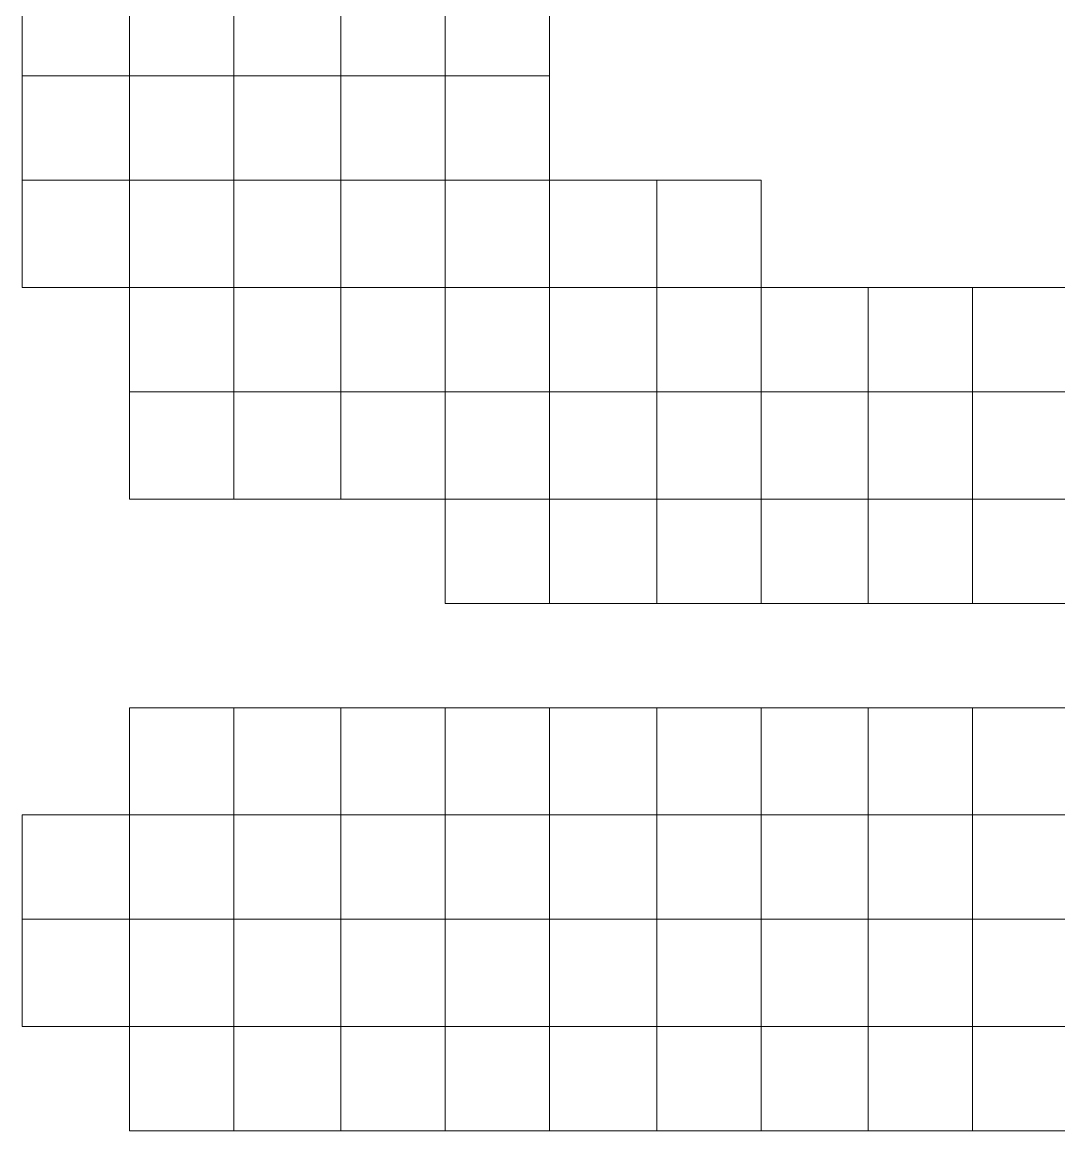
# Model space of a CAD drawing. Header units: millimetres. Extents: x -139 to 75, y -28 to 93.
# Drawn here: x -92.636 to -91.753, y 51.337 to 52.281 of the extents above; entities that cross this region are included whole.
import ezdxf

# ---------------------------------------------------------------- set-up
doc = ezdxf.new("R2010")
doc.units = ezdxf.units.MM
doc.header["$MEASUREMENT"] = 0
doc.layers.add('Layer 1', color=7, linetype='Continuous')

msp = doc.modelspace()

# ---------------------------------------------------------------- linework, layer by layer
at = {"layer": 'Layer 1', "color": 136, "lineweight": 0}
for points in [[(-92.6363, 52.2356), (-92.6363, 52.2356), (-92.6363, 52.3271), (-92.6363, 52.3271), (-92.6363, 52.3271), (-92.6363, 52.3271), (-92.5449, 52.3271), (-92.5449, 52.3271), (-92.5449, 52.3271), (-92.5449, 52.3271), (-92.5449, 52.2356), (-92.5449, 52.2356), (-92.5449, 52.2356), (-92.5449, 52.2356), (-92.6363, 52.2356), (-92.6363, 52.2356)], [(-92.5449, 52.2356), (-92.5449, 52.2356), (-92.5449, 52.3271), (-92.5449, 52.3271), (-92.5449, 52.3271), (-92.5449, 52.3271), (-92.456, 52.3271), (-92.456, 52.3271), (-92.456, 52.3271), (-92.456, 52.3271), (-92.456, 52.2356), (-92.456, 52.2356), (-92.456, 52.2356), (-92.456, 52.2356), (-92.5449, 52.2356), (-92.5449, 52.2356)], [(-92.456, 52.2356), (-92.456, 52.2356), (-92.456, 52.3271), (-92.456, 52.3271), (-92.456, 52.3271), (-92.456, 52.3271), (-92.3646, 52.3271), (-92.3646, 52.3271), (-92.3646, 52.3271), (-92.3646, 52.3271), (-92.3646, 52.2356), (-92.3646, 52.2356), (-92.3646, 52.2356), (-92.3646, 52.2356), (-92.456, 52.2356), (-92.456, 52.2356)], [(-92.3646, 52.2356), (-92.3646, 52.2356), (-92.3646, 52.3271), (-92.3646, 52.3271), (-92.3646, 52.3271), (-92.3646, 52.3271), (-92.2757, 52.3271), (-92.2757, 52.3271), (-92.2757, 52.3271), (-92.2757, 52.3271), (-92.2757, 52.2356), (-92.2757, 52.2356), (-92.2757, 52.2356), (-92.2757, 52.2356), (-92.3646, 52.2356), (-92.3646, 52.2356)], [(-92.2757, 52.2356), (-92.2757, 52.2356), (-92.2757, 52.3271), (-92.2757, 52.3271), (-92.2757, 52.3271), (-92.2757, 52.3271), (-92.1868, 52.3271), (-92.1868, 52.3271), (-92.1868, 52.3271), (-92.1868, 52.3271), (-92.1868, 52.2356), (-92.1868, 52.2356), (-92.1868, 52.2356), (-92.1868, 52.2356), (-92.2757, 52.2356), (-92.2757, 52.2356)], [(-92.6363, 52.1467), (-92.6363, 52.1467), (-92.6363, 52.2356), (-92.6363, 52.2356), (-92.6363, 52.2356), (-92.6363, 52.2356), (-92.5449, 52.2356), (-92.5449, 52.2356), (-92.5449, 52.2356), (-92.5449, 52.2356), (-92.5449, 52.1467), (-92.5449, 52.1467), (-92.5449, 52.1467), (-92.5449, 52.1467), (-92.6363, 52.1467), (-92.6363, 52.1467)], [(-92.5449, 52.1467), (-92.5449, 52.1467), (-92.5449, 52.2356), (-92.5449, 52.2356), (-92.5449, 52.2356), (-92.5449, 52.2356), (-92.456, 52.2356), (-92.456, 52.2356), (-92.456, 52.2356), (-92.456, 52.2356), (-92.456, 52.1467), (-92.456, 52.1467), (-92.456, 52.1467), (-92.456, 52.1467), (-92.5449, 52.1467), (-92.5449, 52.1467)], [(-92.456, 52.1467), (-92.456, 52.1467), (-92.456, 52.2356), (-92.456, 52.2356), (-92.456, 52.2356), (-92.456, 52.2356), (-92.3646, 52.2356), (-92.3646, 52.2356), (-92.3646, 52.2356), (-92.3646, 52.2356), (-92.3646, 52.1467), (-92.3646, 52.1467), (-92.3646, 52.1467), (-92.3646, 52.1467), (-92.456, 52.1467), (-92.456, 52.1467)], [(-92.3646, 52.1467), (-92.3646, 52.1467), (-92.3646, 52.2356), (-92.3646, 52.2356), (-92.3646, 52.2356), (-92.3646, 52.2356), (-92.2757, 52.2356), (-92.2757, 52.2356), (-92.2757, 52.2356), (-92.2757, 52.2356), (-92.2757, 52.1467), (-92.2757, 52.1467), (-92.2757, 52.1467), (-92.2757, 52.1467), (-92.3646, 52.1467), (-92.3646, 52.1467)], [(-92.2757, 52.1467), (-92.2757, 52.1467), (-92.2757, 52.2356), (-92.2757, 52.2356), (-92.2757, 52.2356), (-92.2757, 52.2356), (-92.1868, 52.2356), (-92.1868, 52.2356), (-92.1868, 52.2356), (-92.1868, 52.2356), (-92.1868, 52.1467), (-92.1868, 52.1467), (-92.1868, 52.1467), (-92.1868, 52.1467), (-92.2757, 52.1467), (-92.2757, 52.1467)], [(-92.6363, 52.0553), (-92.6363, 52.0553), (-92.6363, 52.1467), (-92.6363, 52.1467), (-92.6363, 52.1467), (-92.6363, 52.1467), (-92.5449, 52.1467), (-92.5449, 52.1467), (-92.5449, 52.1467), (-92.5449, 52.1467), (-92.5449, 52.0553), (-92.5449, 52.0553), (-92.5449, 52.0553), (-92.5449, 52.0553), (-92.6363, 52.0553), (-92.6363, 52.0553)], [(-92.5449, 52.0553), (-92.5449, 52.0553), (-92.5449, 52.1467), (-92.5449, 52.1467), (-92.5449, 52.1467), (-92.5449, 52.1467), (-92.456, 52.1467), (-92.456, 52.1467), (-92.456, 52.1467), (-92.456, 52.1467), (-92.456, 52.0553), (-92.456, 52.0553), (-92.456, 52.0553), (-92.456, 52.0553), (-92.5449, 52.0553), (-92.5449, 52.0553)], [(-92.456, 52.0553), (-92.456, 52.0553), (-92.456, 52.1467), (-92.456, 52.1467), (-92.456, 52.1467), (-92.456, 52.1467), (-92.3646, 52.1467), (-92.3646, 52.1467), (-92.3646, 52.1467), (-92.3646, 52.1467), (-92.3646, 52.0553), (-92.3646, 52.0553), (-92.3646, 52.0553), (-92.3646, 52.0553), (-92.456, 52.0553), (-92.456, 52.0553)], [(-92.3646, 52.0553), (-92.3646, 52.0553), (-92.3646, 52.1467), (-92.3646, 52.1467), (-92.3646, 52.1467), (-92.3646, 52.1467), (-92.2757, 52.1467), (-92.2757, 52.1467), (-92.2757, 52.1467), (-92.2757, 52.1467), (-92.2757, 52.0553), (-92.2757, 52.0553), (-92.2757, 52.0553), (-92.2757, 52.0553), (-92.3646, 52.0553), (-92.3646, 52.0553)], [(-92.2757, 52.0553), (-92.2757, 52.0553), (-92.2757, 52.1467), (-92.2757, 52.1467), (-92.2757, 52.1467), (-92.2757, 52.1467), (-92.1868, 52.1467), (-92.1868, 52.1467), (-92.1868, 52.1467), (-92.1868, 52.1467), (-92.1868, 52.0553), (-92.1868, 52.0553), (-92.1868, 52.0553), (-92.1868, 52.0553), (-92.2757, 52.0553), (-92.2757, 52.0553)], [(-92.1868, 52.0553), (-92.1868, 52.0553), (-92.1868, 52.1467), (-92.1868, 52.1467), (-92.1868, 52.1467), (-92.1868, 52.1467), (-92.0953, 52.1467), (-92.0953, 52.1467), (-92.0953, 52.1467), (-92.0953, 52.1467), (-92.0953, 52.0553), (-92.0953, 52.0553), (-92.0953, 52.0553), (-92.0953, 52.0553), (-92.1868, 52.0553), (-92.1868, 52.0553)], [(-92.0953, 52.0553), (-92.0953, 52.0553), (-92.0953, 52.1467), (-92.0953, 52.1467), (-92.0953, 52.1467), (-92.0953, 52.1467), (-92.0064, 52.1467), (-92.0064, 52.1467), (-92.0064, 52.1467), (-92.0064, 52.1467), (-92.0064, 52.0553), (-92.0064, 52.0553), (-92.0064, 52.0553), (-92.0064, 52.0553), (-92.0953, 52.0553), (-92.0953, 52.0553)], [(-92.5449, 51.9664), (-92.5449, 51.9664), (-92.5449, 52.0553), (-92.5449, 52.0553), (-92.5449, 52.0553), (-92.5449, 52.0553), (-92.456, 52.0553), (-92.456, 52.0553), (-92.456, 52.0553), (-92.456, 52.0553), (-92.456, 51.9664), (-92.456, 51.9664), (-92.456, 51.9664), (-92.456, 51.9664), (-92.5449, 51.9664), (-92.5449, 51.9664)], [(-92.456, 51.9664), (-92.456, 51.9664), (-92.456, 52.0553), (-92.456, 52.0553), (-92.456, 52.0553), (-92.456, 52.0553), (-92.3646, 52.0553), (-92.3646, 52.0553), (-92.3646, 52.0553), (-92.3646, 52.0553), (-92.3646, 51.9664), (-92.3646, 51.9664), (-92.3646, 51.9664), (-92.3646, 51.9664), (-92.456, 51.9664), (-92.456, 51.9664)], [(-92.3646, 51.9664), (-92.3646, 51.9664), (-92.3646, 52.0553), (-92.3646, 52.0553), (-92.3646, 52.0553), (-92.3646, 52.0553), (-92.2757, 52.0553), (-92.2757, 52.0553), (-92.2757, 52.0553), (-92.2757, 52.0553), (-92.2757, 51.9664), (-92.2757, 51.9664), (-92.2757, 51.9664), (-92.2757, 51.9664), (-92.3646, 51.9664), (-92.3646, 51.9664)], [(-92.2757, 51.9664), (-92.2757, 51.9664), (-92.2757, 52.0553), (-92.2757, 52.0553), (-92.2757, 52.0553), (-92.2757, 52.0553), (-92.1868, 52.0553), (-92.1868, 52.0553), (-92.1868, 52.0553), (-92.1868, 52.0553), (-92.1868, 51.9664), (-92.1868, 51.9664), (-92.1868, 51.9664), (-92.1868, 51.9664), (-92.2757, 51.9664), (-92.2757, 51.9664)], [(-92.1868, 51.9664), (-92.1868, 51.9664), (-92.1868, 52.0553), (-92.1868, 52.0553), (-92.1868, 52.0553), (-92.1868, 52.0553), (-92.0953, 52.0553), (-92.0953, 52.0553), (-92.0953, 52.0553), (-92.0953, 52.0553), (-92.0953, 51.9664), (-92.0953, 51.9664), (-92.0953, 51.9664), (-92.0953, 51.9664), (-92.1868, 51.9664), (-92.1868, 51.9664)], [(-92.0953, 51.9664), (-92.0953, 51.9664), (-92.0953, 52.0553), (-92.0953, 52.0553), (-92.0953, 52.0553), (-92.0953, 52.0553), (-92.0064, 52.0553), (-92.0064, 52.0553), (-92.0064, 52.0553), (-92.0064, 52.0553), (-92.0064, 51.9664), (-92.0064, 51.9664), (-92.0064, 51.9664), (-92.0064, 51.9664), (-92.0953, 51.9664), (-92.0953, 51.9664)], [(-92.0064, 51.9664), (-92.0064, 51.9664), (-92.0064, 52.0553), (-92.0064, 52.0553), (-92.0064, 52.0553), (-92.0064, 52.0553), (-91.915, 52.0553), (-91.915, 52.0553), (-91.915, 52.0553), (-91.915, 52.0553), (-91.915, 51.9664), (-91.915, 51.9664), (-91.915, 51.9664), (-91.915, 51.9664), (-92.0064, 51.9664), (-92.0064, 51.9664)], [(-91.915, 51.9664), (-91.915, 51.9664), (-91.915, 52.0553), (-91.915, 52.0553), (-91.915, 52.0553), (-91.915, 52.0553), (-91.8261, 52.0553), (-91.8261, 52.0553), (-91.8261, 52.0553), (-91.8261, 52.0553), (-91.8261, 51.9664), (-91.8261, 51.9664), (-91.8261, 51.9664), (-91.8261, 51.9664), (-91.915, 51.9664), (-91.915, 51.9664)], [(-91.8261, 51.9664), (-91.8261, 51.9664), (-91.8261, 52.0553), (-91.8261, 52.0553), (-91.8261, 52.0553), (-91.8261, 52.0553), (-91.7346, 52.0553), (-91.7346, 52.0553), (-91.7346, 52.0553), (-91.7346, 52.0553), (-91.7346, 51.9664), (-91.7346, 51.9664), (-91.7346, 51.9664), (-91.7346, 51.9664), (-91.8261, 51.9664), (-91.8261, 51.9664)], [(-92.5449, 51.8749), (-92.5449, 51.8749), (-92.5449, 51.9664), (-92.5449, 51.9664), (-92.5449, 51.9664), (-92.5449, 51.9664), (-92.456, 51.9664), (-92.456, 51.9664), (-92.456, 51.9664), (-92.456, 51.9664), (-92.456, 51.8749), (-92.456, 51.8749), (-92.456, 51.8749), (-92.456, 51.8749), (-92.5449, 51.8749), (-92.5449, 51.8749)], [(-92.456, 51.8749), (-92.456, 51.8749), (-92.456, 51.9664), (-92.456, 51.9664), (-92.456, 51.9664), (-92.456, 51.9664), (-92.3646, 51.9664), (-92.3646, 51.9664), (-92.3646, 51.9664), (-92.3646, 51.9664), (-92.3646, 51.8749), (-92.3646, 51.8749), (-92.3646, 51.8749), (-92.3646, 51.8749), (-92.456, 51.8749), (-92.456, 51.8749)], [(-92.3646, 51.8749), (-92.3646, 51.8749), (-92.3646, 51.9664), (-92.3646, 51.9664), (-92.3646, 51.9664), (-92.3646, 51.9664), (-92.2757, 51.9664), (-92.2757, 51.9664), (-92.2757, 51.9664), (-92.2757, 51.9664), (-92.2757, 51.8749), (-92.2757, 51.8749), (-92.2757, 51.8749), (-92.2757, 51.8749), (-92.3646, 51.8749), (-92.3646, 51.8749)], [(-92.2757, 51.8749), (-92.2757, 51.8749), (-92.2757, 51.9664), (-92.2757, 51.9664), (-92.2757, 51.9664), (-92.2757, 51.9664), (-92.1868, 51.9664), (-92.1868, 51.9664), (-92.1868, 51.9664), (-92.1868, 51.9664), (-92.1868, 51.8749), (-92.1868, 51.8749), (-92.1868, 51.8749), (-92.1868, 51.8749), (-92.2757, 51.8749), (-92.2757, 51.8749)], [(-92.1868, 51.8749), (-92.1868, 51.8749), (-92.1868, 51.9664), (-92.1868, 51.9664), (-92.1868, 51.9664), (-92.1868, 51.9664), (-92.0953, 51.9664), (-92.0953, 51.9664), (-92.0953, 51.9664), (-92.0953, 51.9664), (-92.0953, 51.8749), (-92.0953, 51.8749), (-92.0953, 51.8749), (-92.0953, 51.8749), (-92.1868, 51.8749), (-92.1868, 51.8749)], [(-92.0953, 51.8749), (-92.0953, 51.8749), (-92.0953, 51.9664), (-92.0953, 51.9664), (-92.0953, 51.9664), (-92.0953, 51.9664), (-92.0064, 51.9664), (-92.0064, 51.9664), (-92.0064, 51.9664), (-92.0064, 51.9664), (-92.0064, 51.8749), (-92.0064, 51.8749), (-92.0064, 51.8749), (-92.0064, 51.8749), (-92.0953, 51.8749), (-92.0953, 51.8749)], [(-92.0064, 51.8749), (-92.0064, 51.8749), (-92.0064, 51.9664), (-92.0064, 51.9664), (-92.0064, 51.9664), (-92.0064, 51.9664), (-91.915, 51.9664), (-91.915, 51.9664), (-91.915, 51.9664), (-91.915, 51.9664), (-91.915, 51.8749), (-91.915, 51.8749), (-91.915, 51.8749), (-91.915, 51.8749), (-92.0064, 51.8749), (-92.0064, 51.8749)], [(-91.915, 51.8749), (-91.915, 51.8749), (-91.915, 51.9664), (-91.915, 51.9664), (-91.915, 51.9664), (-91.915, 51.9664), (-91.8261, 51.9664), (-91.8261, 51.9664), (-91.8261, 51.9664), (-91.8261, 51.9664), (-91.8261, 51.8749), (-91.8261, 51.8749), (-91.8261, 51.8749), (-91.8261, 51.8749), (-91.915, 51.8749), (-91.915, 51.8749)], [(-91.8261, 51.8749), (-91.8261, 51.8749), (-91.8261, 51.9664), (-91.8261, 51.9664), (-91.8261, 51.9664), (-91.8261, 51.9664), (-91.7346, 51.9664), (-91.7346, 51.9664), (-91.7346, 51.9664), (-91.7346, 51.9664), (-91.7346, 51.8749), (-91.7346, 51.8749), (-91.7346, 51.8749), (-91.7346, 51.8749), (-91.8261, 51.8749), (-91.8261, 51.8749)], [(-92.2757, 51.786), (-92.2757, 51.786), (-92.2757, 51.8749), (-92.2757, 51.8749), (-92.2757, 51.8749), (-92.2757, 51.8749), (-92.1868, 51.8749), (-92.1868, 51.8749), (-92.1868, 51.8749), (-92.1868, 51.8749), (-92.1868, 51.786), (-92.1868, 51.786), (-92.1868, 51.786), (-92.1868, 51.786), (-92.2757, 51.786), (-92.2757, 51.786)], [(-92.1868, 51.786), (-92.1868, 51.786), (-92.1868, 51.8749), (-92.1868, 51.8749), (-92.1868, 51.8749), (-92.1868, 51.8749), (-92.0953, 51.8749), (-92.0953, 51.8749), (-92.0953, 51.8749), (-92.0953, 51.8749), (-92.0953, 51.786), (-92.0953, 51.786), (-92.0953, 51.786), (-92.0953, 51.786), (-92.1868, 51.786), (-92.1868, 51.786)], [(-92.0953, 51.786), (-92.0953, 51.786), (-92.0953, 51.8749), (-92.0953, 51.8749), (-92.0953, 51.8749), (-92.0953, 51.8749), (-92.0064, 51.8749), (-92.0064, 51.8749), (-92.0064, 51.8749), (-92.0064, 51.8749), (-92.0064, 51.786), (-92.0064, 51.786), (-92.0064, 51.786), (-92.0064, 51.786), (-92.0953, 51.786), (-92.0953, 51.786)], [(-92.0064, 51.786), (-92.0064, 51.786), (-92.0064, 51.8749), (-92.0064, 51.8749), (-92.0064, 51.8749), (-92.0064, 51.8749), (-91.915, 51.8749), (-91.915, 51.8749), (-91.915, 51.8749), (-91.915, 51.8749), (-91.915, 51.786), (-91.915, 51.786), (-91.915, 51.786), (-91.915, 51.786), (-92.0064, 51.786), (-92.0064, 51.786)], [(-91.915, 51.786), (-91.915, 51.786), (-91.915, 51.8749), (-91.915, 51.8749), (-91.915, 51.8749), (-91.915, 51.8749), (-91.8261, 51.8749), (-91.8261, 51.8749), (-91.8261, 51.8749), (-91.8261, 51.8749), (-91.8261, 51.786), (-91.8261, 51.786), (-91.8261, 51.786), (-91.8261, 51.786), (-91.915, 51.786), (-91.915, 51.786)], [(-91.8261, 51.786), (-91.8261, 51.786), (-91.8261, 51.8749), (-91.8261, 51.8749), (-91.8261, 51.8749), (-91.8261, 51.8749), (-91.7346, 51.8749), (-91.7346, 51.8749), (-91.7346, 51.8749), (-91.7346, 51.8749), (-91.7346, 51.786), (-91.7346, 51.786), (-91.7346, 51.786), (-91.7346, 51.786), (-91.8261, 51.786), (-91.8261, 51.786)], [(-92.5449, 51.6057), (-92.5449, 51.6057), (-92.5449, 51.6971), (-92.5449, 51.6971), (-92.5449, 51.6971), (-92.5449, 51.6971), (-92.456, 51.6971), (-92.456, 51.6971), (-92.456, 51.6971), (-92.456, 51.6971), (-92.456, 51.6057), (-92.456, 51.6057), (-92.456, 51.6057), (-92.456, 51.6057), (-92.5449, 51.6057), (-92.5449, 51.6057)], [(-92.456, 51.6057), (-92.456, 51.6057), (-92.456, 51.6971), (-92.456, 51.6971), (-92.456, 51.6971), (-92.456, 51.6971), (-92.3646, 51.6971), (-92.3646, 51.6971), (-92.3646, 51.6971), (-92.3646, 51.6971), (-92.3646, 51.6057), (-92.3646, 51.6057), (-92.3646, 51.6057), (-92.3646, 51.6057), (-92.456, 51.6057), (-92.456, 51.6057)], [(-92.3646, 51.6057), (-92.3646, 51.6057), (-92.3646, 51.6971), (-92.3646, 51.6971), (-92.3646, 51.6971), (-92.3646, 51.6971), (-92.2757, 51.6971), (-92.2757, 51.6971), (-92.2757, 51.6971), (-92.2757, 51.6971), (-92.2757, 51.6057), (-92.2757, 51.6057), (-92.2757, 51.6057), (-92.2757, 51.6057), (-92.3646, 51.6057), (-92.3646, 51.6057)], [(-92.2757, 51.6057), (-92.2757, 51.6057), (-92.2757, 51.6971), (-92.2757, 51.6971), (-92.2757, 51.6971), (-92.2757, 51.6971), (-92.1868, 51.6971), (-92.1868, 51.6971), (-92.1868, 51.6971), (-92.1868, 51.6971), (-92.1868, 51.6057), (-92.1868, 51.6057), (-92.1868, 51.6057), (-92.1868, 51.6057), (-92.2757, 51.6057), (-92.2757, 51.6057)], [(-92.1868, 51.6057), (-92.1868, 51.6057), (-92.1868, 51.6971), (-92.1868, 51.6971), (-92.1868, 51.6971), (-92.1868, 51.6971), (-92.0953, 51.6971), (-92.0953, 51.6971), (-92.0953, 51.6971), (-92.0953, 51.6971), (-92.0953, 51.6057), (-92.0953, 51.6057), (-92.0953, 51.6057), (-92.0953, 51.6057), (-92.1868, 51.6057), (-92.1868, 51.6057)], [(-92.0953, 51.6057), (-92.0953, 51.6057), (-92.0953, 51.6971), (-92.0953, 51.6971), (-92.0953, 51.6971), (-92.0953, 51.6971), (-92.0064, 51.6971), (-92.0064, 51.6971), (-92.0064, 51.6971), (-92.0064, 51.6971), (-92.0064, 51.6057), (-92.0064, 51.6057), (-92.0064, 51.6057), (-92.0064, 51.6057), (-92.0953, 51.6057), (-92.0953, 51.6057)], [(-92.0064, 51.6057), (-92.0064, 51.6057), (-92.0064, 51.6971), (-92.0064, 51.6971), (-92.0064, 51.6971), (-92.0064, 51.6971), (-91.915, 51.6971), (-91.915, 51.6971), (-91.915, 51.6971), (-91.915, 51.6971), (-91.915, 51.6057), (-91.915, 51.6057), (-91.915, 51.6057), (-91.915, 51.6057), (-92.0064, 51.6057), (-92.0064, 51.6057)], [(-91.915, 51.6057), (-91.915, 51.6057), (-91.915, 51.6971), (-91.915, 51.6971), (-91.915, 51.6971), (-91.915, 51.6971), (-91.8261, 51.6971), (-91.8261, 51.6971), (-91.8261, 51.6971), (-91.8261, 51.6971), (-91.8261, 51.6057), (-91.8261, 51.6057), (-91.8261, 51.6057), (-91.8261, 51.6057), (-91.915, 51.6057), (-91.915, 51.6057)], [(-91.8261, 51.6057), (-91.8261, 51.6057), (-91.8261, 51.6971), (-91.8261, 51.6971), (-91.8261, 51.6971), (-91.8261, 51.6971), (-91.7346, 51.6971), (-91.7346, 51.6971), (-91.7346, 51.6971), (-91.7346, 51.6971), (-91.7346, 51.6057), (-91.7346, 51.6057), (-91.7346, 51.6057), (-91.7346, 51.6057), (-91.8261, 51.6057), (-91.8261, 51.6057)], [(-92.6363, 51.5168), (-92.6363, 51.5168), (-92.6363, 51.6057), (-92.6363, 51.6057), (-92.6363, 51.6057), (-92.6363, 51.6057), (-92.5449, 51.6057), (-92.5449, 51.6057), (-92.5449, 51.6057), (-92.5449, 51.6057), (-92.5449, 51.5168), (-92.5449, 51.5168), (-92.5449, 51.5168), (-92.5449, 51.5168), (-92.6363, 51.5168), (-92.6363, 51.5168)], [(-92.5449, 51.5168), (-92.5449, 51.5168), (-92.5449, 51.6057), (-92.5449, 51.6057), (-92.5449, 51.6057), (-92.5449, 51.6057), (-92.456, 51.6057), (-92.456, 51.6057), (-92.456, 51.6057), (-92.456, 51.6057), (-92.456, 51.5168), (-92.456, 51.5168), (-92.456, 51.5168), (-92.456, 51.5168), (-92.5449, 51.5168), (-92.5449, 51.5168)], [(-92.456, 51.5168), (-92.456, 51.5168), (-92.456, 51.6057), (-92.456, 51.6057), (-92.456, 51.6057), (-92.456, 51.6057), (-92.3646, 51.6057), (-92.3646, 51.6057), (-92.3646, 51.6057), (-92.3646, 51.6057), (-92.3646, 51.5168), (-92.3646, 51.5168), (-92.3646, 51.5168), (-92.3646, 51.5168), (-92.456, 51.5168), (-92.456, 51.5168)], [(-92.3646, 51.5168), (-92.3646, 51.5168), (-92.3646, 51.6057), (-92.3646, 51.6057), (-92.3646, 51.6057), (-92.3646, 51.6057), (-92.2757, 51.6057), (-92.2757, 51.6057), (-92.2757, 51.6057), (-92.2757, 51.6057), (-92.2757, 51.5168), (-92.2757, 51.5168), (-92.2757, 51.5168), (-92.2757, 51.5168), (-92.3646, 51.5168), (-92.3646, 51.5168)], [(-92.2757, 51.5168), (-92.2757, 51.5168), (-92.2757, 51.6057), (-92.2757, 51.6057), (-92.2757, 51.6057), (-92.2757, 51.6057), (-92.1868, 51.6057), (-92.1868, 51.6057), (-92.1868, 51.6057), (-92.1868, 51.6057), (-92.1868, 51.5168), (-92.1868, 51.5168), (-92.1868, 51.5168), (-92.1868, 51.5168), (-92.2757, 51.5168), (-92.2757, 51.5168)], [(-92.1868, 51.5168), (-92.1868, 51.5168), (-92.1868, 51.6057), (-92.1868, 51.6057), (-92.1868, 51.6057), (-92.1868, 51.6057), (-92.0953, 51.6057), (-92.0953, 51.6057), (-92.0953, 51.6057), (-92.0953, 51.6057), (-92.0953, 51.5168), (-92.0953, 51.5168), (-92.0953, 51.5168), (-92.0953, 51.5168), (-92.1868, 51.5168), (-92.1868, 51.5168)], [(-92.0953, 51.5168), (-92.0953, 51.5168), (-92.0953, 51.6057), (-92.0953, 51.6057), (-92.0953, 51.6057), (-92.0953, 51.6057), (-92.0064, 51.6057), (-92.0064, 51.6057), (-92.0064, 51.6057), (-92.0064, 51.6057), (-92.0064, 51.5168), (-92.0064, 51.5168), (-92.0064, 51.5168), (-92.0064, 51.5168), (-92.0953, 51.5168), (-92.0953, 51.5168)], [(-92.0064, 51.5168), (-92.0064, 51.5168), (-92.0064, 51.6057), (-92.0064, 51.6057), (-92.0064, 51.6057), (-92.0064, 51.6057), (-91.915, 51.6057), (-91.915, 51.6057), (-91.915, 51.6057), (-91.915, 51.6057), (-91.915, 51.5168), (-91.915, 51.5168), (-91.915, 51.5168), (-91.915, 51.5168), (-92.0064, 51.5168), (-92.0064, 51.5168)], [(-91.915, 51.5168), (-91.915, 51.5168), (-91.915, 51.6057), (-91.915, 51.6057), (-91.915, 51.6057), (-91.915, 51.6057), (-91.8261, 51.6057), (-91.8261, 51.6057), (-91.8261, 51.6057), (-91.8261, 51.6057), (-91.8261, 51.5168), (-91.8261, 51.5168), (-91.8261, 51.5168), (-91.8261, 51.5168), (-91.915, 51.5168), (-91.915, 51.5168)], [(-91.8261, 51.5168), (-91.8261, 51.5168), (-91.8261, 51.6057), (-91.8261, 51.6057), (-91.8261, 51.6057), (-91.8261, 51.6057), (-91.7346, 51.6057), (-91.7346, 51.6057), (-91.7346, 51.6057), (-91.7346, 51.6057), (-91.7346, 51.5168), (-91.7346, 51.5168), (-91.7346, 51.5168), (-91.7346, 51.5168), (-91.8261, 51.5168), (-91.8261, 51.5168)], [(-92.6363, 51.4254), (-92.6363, 51.4254), (-92.6363, 51.5168), (-92.6363, 51.5168), (-92.6363, 51.5168), (-92.6363, 51.5168), (-92.5449, 51.5168), (-92.5449, 51.5168), (-92.5449, 51.5168), (-92.5449, 51.5168), (-92.5449, 51.4254), (-92.5449, 51.4254), (-92.5449, 51.4254), (-92.5449, 51.4254), (-92.6363, 51.4254), (-92.6363, 51.4254)], [(-92.5449, 51.4254), (-92.5449, 51.4254), (-92.5449, 51.5168), (-92.5449, 51.5168), (-92.5449, 51.5168), (-92.5449, 51.5168), (-92.456, 51.5168), (-92.456, 51.5168), (-92.456, 51.5168), (-92.456, 51.5168), (-92.456, 51.4254), (-92.456, 51.4254), (-92.456, 51.4254), (-92.456, 51.4254), (-92.5449, 51.4254), (-92.5449, 51.4254)], [(-92.456, 51.4254), (-92.456, 51.4254), (-92.456, 51.5168), (-92.456, 51.5168), (-92.456, 51.5168), (-92.456, 51.5168), (-92.3646, 51.5168), (-92.3646, 51.5168), (-92.3646, 51.5168), (-92.3646, 51.5168), (-92.3646, 51.4254), (-92.3646, 51.4254), (-92.3646, 51.4254), (-92.3646, 51.4254), (-92.456, 51.4254), (-92.456, 51.4254)], [(-92.3646, 51.4254), (-92.3646, 51.4254), (-92.3646, 51.5168), (-92.3646, 51.5168), (-92.3646, 51.5168), (-92.3646, 51.5168), (-92.2757, 51.5168), (-92.2757, 51.5168), (-92.2757, 51.5168), (-92.2757, 51.5168), (-92.2757, 51.4254), (-92.2757, 51.4254), (-92.2757, 51.4254), (-92.2757, 51.4254), (-92.3646, 51.4254), (-92.3646, 51.4254)], [(-92.2757, 51.4254), (-92.2757, 51.4254), (-92.2757, 51.5168), (-92.2757, 51.5168), (-92.2757, 51.5168), (-92.2757, 51.5168), (-92.1868, 51.5168), (-92.1868, 51.5168), (-92.1868, 51.5168), (-92.1868, 51.5168), (-92.1868, 51.4254), (-92.1868, 51.4254), (-92.1868, 51.4254), (-92.1868, 51.4254), (-92.2757, 51.4254), (-92.2757, 51.4254)], [(-92.1868, 51.4254), (-92.1868, 51.4254), (-92.1868, 51.5168), (-92.1868, 51.5168), (-92.1868, 51.5168), (-92.1868, 51.5168), (-92.0953, 51.5168), (-92.0953, 51.5168), (-92.0953, 51.5168), (-92.0953, 51.5168), (-92.0953, 51.4254), (-92.0953, 51.4254), (-92.0953, 51.4254), (-92.0953, 51.4254), (-92.1868, 51.4254), (-92.1868, 51.4254)], [(-92.0953, 51.4254), (-92.0953, 51.4254), (-92.0953, 51.5168), (-92.0953, 51.5168), (-92.0953, 51.5168), (-92.0953, 51.5168), (-92.0064, 51.5168), (-92.0064, 51.5168), (-92.0064, 51.5168), (-92.0064, 51.5168), (-92.0064, 51.4254), (-92.0064, 51.4254), (-92.0064, 51.4254), (-92.0064, 51.4254), (-92.0953, 51.4254), (-92.0953, 51.4254)], [(-92.0064, 51.4254), (-92.0064, 51.4254), (-92.0064, 51.5168), (-92.0064, 51.5168), (-92.0064, 51.5168), (-92.0064, 51.5168), (-91.915, 51.5168), (-91.915, 51.5168), (-91.915, 51.5168), (-91.915, 51.5168), (-91.915, 51.4254), (-91.915, 51.4254), (-91.915, 51.4254), (-91.915, 51.4254), (-92.0064, 51.4254), (-92.0064, 51.4254)], [(-91.915, 51.4254), (-91.915, 51.4254), (-91.915, 51.5168), (-91.915, 51.5168), (-91.915, 51.5168), (-91.915, 51.5168), (-91.8261, 51.5168), (-91.8261, 51.5168), (-91.8261, 51.5168), (-91.8261, 51.5168), (-91.8261, 51.4254), (-91.8261, 51.4254), (-91.8261, 51.4254), (-91.8261, 51.4254), (-91.915, 51.4254), (-91.915, 51.4254)], [(-91.8261, 51.4254), (-91.8261, 51.4254), (-91.8261, 51.5168), (-91.8261, 51.5168), (-91.8261, 51.5168), (-91.8261, 51.5168), (-91.7346, 51.5168), (-91.7346, 51.5168), (-91.7346, 51.5168), (-91.7346, 51.5168), (-91.7346, 51.4254), (-91.7346, 51.4254), (-91.7346, 51.4254), (-91.7346, 51.4254), (-91.8261, 51.4254), (-91.8261, 51.4254)], [(-92.5449, 51.3365), (-92.5449, 51.3365), (-92.5449, 51.4254), (-92.5449, 51.4254), (-92.5449, 51.4254), (-92.5449, 51.4254), (-92.456, 51.4254), (-92.456, 51.4254), (-92.456, 51.4254), (-92.456, 51.4254), (-92.456, 51.3365), (-92.456, 51.3365), (-92.456, 51.3365), (-92.456, 51.3365), (-92.5449, 51.3365), (-92.5449, 51.3365)], [(-92.456, 51.3365), (-92.456, 51.3365), (-92.456, 51.4254), (-92.456, 51.4254), (-92.456, 51.4254), (-92.456, 51.4254), (-92.3646, 51.4254), (-92.3646, 51.4254), (-92.3646, 51.4254), (-92.3646, 51.4254), (-92.3646, 51.3365), (-92.3646, 51.3365), (-92.3646, 51.3365), (-92.3646, 51.3365), (-92.456, 51.3365), (-92.456, 51.3365)], [(-92.3646, 51.3365), (-92.3646, 51.3365), (-92.3646, 51.4254), (-92.3646, 51.4254), (-92.3646, 51.4254), (-92.3646, 51.4254), (-92.2757, 51.4254), (-92.2757, 51.4254), (-92.2757, 51.4254), (-92.2757, 51.4254), (-92.2757, 51.3365), (-92.2757, 51.3365), (-92.2757, 51.3365), (-92.2757, 51.3365), (-92.3646, 51.3365), (-92.3646, 51.3365)], [(-92.2757, 51.3365), (-92.2757, 51.3365), (-92.2757, 51.4254), (-92.2757, 51.4254), (-92.2757, 51.4254), (-92.2757, 51.4254), (-92.1868, 51.4254), (-92.1868, 51.4254), (-92.1868, 51.4254), (-92.1868, 51.4254), (-92.1868, 51.3365), (-92.1868, 51.3365), (-92.1868, 51.3365), (-92.1868, 51.3365), (-92.2757, 51.3365), (-92.2757, 51.3365)], [(-92.1868, 51.3365), (-92.1868, 51.3365), (-92.1868, 51.4254), (-92.1868, 51.4254), (-92.1868, 51.4254), (-92.1868, 51.4254), (-92.0953, 51.4254), (-92.0953, 51.4254), (-92.0953, 51.4254), (-92.0953, 51.4254), (-92.0953, 51.3365), (-92.0953, 51.3365), (-92.0953, 51.3365), (-92.0953, 51.3365), (-92.1868, 51.3365), (-92.1868, 51.3365)], [(-92.0953, 51.3365), (-92.0953, 51.3365), (-92.0953, 51.4254), (-92.0953, 51.4254), (-92.0953, 51.4254), (-92.0953, 51.4254), (-92.0064, 51.4254), (-92.0064, 51.4254), (-92.0064, 51.4254), (-92.0064, 51.4254), (-92.0064, 51.3365), (-92.0064, 51.3365), (-92.0064, 51.3365), (-92.0064, 51.3365), (-92.0953, 51.3365), (-92.0953, 51.3365)], [(-92.0064, 51.3365), (-92.0064, 51.3365), (-92.0064, 51.4254), (-92.0064, 51.4254), (-92.0064, 51.4254), (-92.0064, 51.4254), (-91.915, 51.4254), (-91.915, 51.4254), (-91.915, 51.4254), (-91.915, 51.4254), (-91.915, 51.3365), (-91.915, 51.3365), (-91.915, 51.3365), (-91.915, 51.3365), (-92.0064, 51.3365), (-92.0064, 51.3365)], [(-91.915, 51.3365), (-91.915, 51.3365), (-91.915, 51.4254), (-91.915, 51.4254), (-91.915, 51.4254), (-91.915, 51.4254), (-91.8261, 51.4254), (-91.8261, 51.4254), (-91.8261, 51.4254), (-91.8261, 51.4254), (-91.8261, 51.3365), (-91.8261, 51.3365), (-91.8261, 51.3365), (-91.8261, 51.3365), (-91.915, 51.3365), (-91.915, 51.3365)], [(-91.8261, 51.3365), (-91.8261, 51.3365), (-91.8261, 51.4254), (-91.8261, 51.4254), (-91.8261, 51.4254), (-91.8261, 51.4254), (-91.7346, 51.4254), (-91.7346, 51.4254), (-91.7346, 51.4254), (-91.7346, 51.4254), (-91.7346, 51.3365), (-91.7346, 51.3365), (-91.7346, 51.3365), (-91.7346, 51.3365), (-91.8261, 51.3365), (-91.8261, 51.3365)]]:
    msp.add_open_spline(points, degree=3, knots=[0, 0, 0, 0, 0.2, 0.2, 0.2, 0.2, 0.4, 0.4, 0.4, 0.4, 0.6, 0.6, 0.6, 0.6, 1, 1, 1, 1], dxfattribs=at)

doc.saveas('drawing.dxf')
